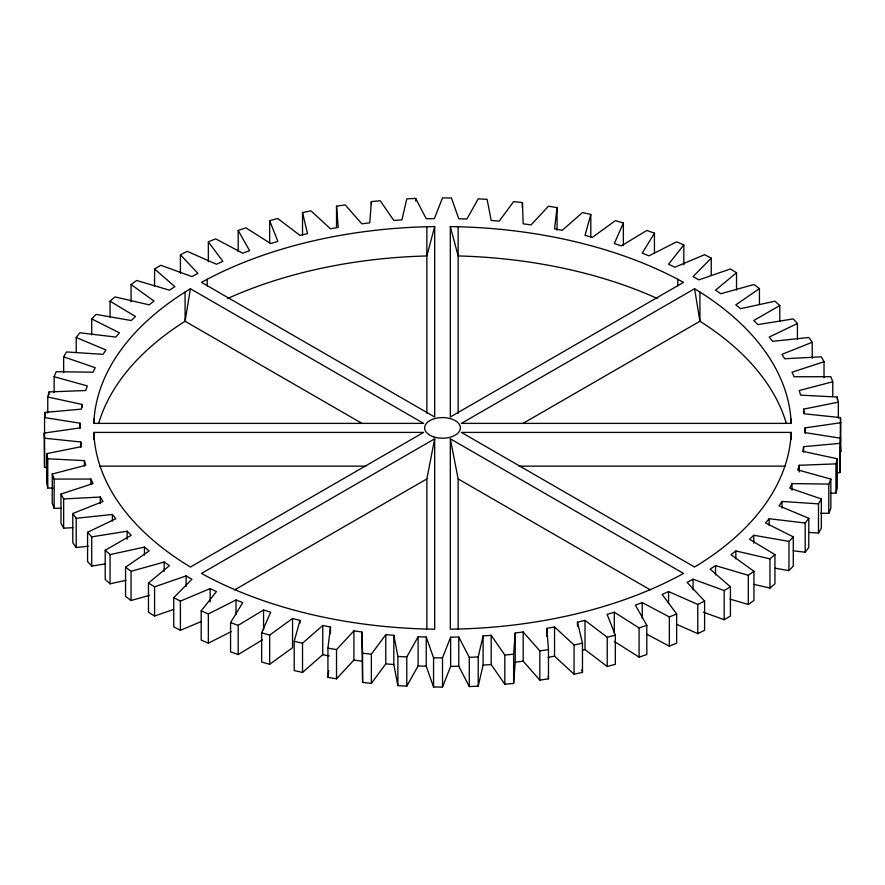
<?xml version="1.0" encoding="UTF-8"?>
<svg xmlns="http://www.w3.org/2000/svg" width="885" height="885" viewBox="0 0 885 885"><rect width="100%" height="100%" fill="white"/><g stroke="black" fill="none" stroke-linecap="round" stroke-linejoin="round"><path stroke-width="1.33" d="M791.124 439.159L791.168 432.411L461.395 432.411L694.581 567.042L699.924 563.745A348.756 201.36 0 0 0 790.913 436.936L791.168 432.411M557.063 230.2L557.063 207.632L548.479 206.194L531.088 224.912L523.179 223.816L522.404 202.588L513.632 201.603L499.217 221.139L491.175 220.453L487.104 199.357L478.21 198.837L466.893 219.037L458.762 218.772L451.438 197.975L442.5 197.908L434.369 218.617L426.238 218.772L415.707 198.428L406.79 198.837L401.901 219.878L393.825 220.453L380.185 200.74L371.368 201.603L369.775 222.821L361.821 223.816L345.172 204.877L336.521 206.194L338.225 227.412L330.459 228.806L310.934 210.818L302.526 212.577L307.515 233.607L299.993 235.41L277.757 218.495L269.659 220.686L277.89 241.384L270.688 243.563L245.908 227.865L238.187 230.465L249.592 250.654L242.755 253.187L215.641 238.85L208.351 241.837L222.854 261.341L216.438 264.228L187.211 251.351L180.407 254.703L197.875 273.388L191.934 276.596L160.827 265.268L154.576 268.963L174.876 286.663L169.455 290.169L136.71 280.501L131.057 284.505L154.023 301.088L149.167 304.849L115.05 296.929L110.05 301.199L135.494 316.52L131.245 320.525L96.034 314.396L91.719 318.91L119.442 332.86L115.824 337.074L79.816 332.782L76.21 337.506L105.979 349.962L103.036 354.343L66.508 351.942L63.643 356.832L95.237 367.695L92.991 372.209L56.22 371.7L54.14 376.722L87.294 385.904L85.745 390.517L49.051 391.922L47.757 397.022L82.194 404.456L81.376 409.135L45.046 412.421L44.549 417.576L80.015 423.196L79.915 427.897L44.25 433.053L44.549 467.424L47.237 467.7M557.063 207.632L554.541 228.806L562.252 230.31L582.474 212.577L590.804 214.447L585.007 235.41L592.452 237.302L615.341 220.686L623.35 222.976L614.312 243.563L621.436 245.831L646.813 230.465L654.435 233.164L642.244 253.187L648.982 255.82L676.649 241.837L683.817 244.913L668.562 264.228L674.868 267.204L704.593 254.703L711.252 258.143L693.066 276.596L698.885 279.87L730.424 268.963L736.53 272.735L715.545 290.169L720.832 293.743L753.943 284.505L759.441 288.576L735.833 304.849L740.546 308.688L774.95 301.199L779.796 305.535L753.755 320.525L757.848 324.585L793.281 318.91L797.429 323.49L769.176 337.074L772.616 341.322L808.79 337.506L812.22 342.274L781.964 354.343L784.73 358.757L821.357 356.832L824.024 361.755L792.009 372.209L794.088 376.744L830.86 376.722L832.752 381.767L799.255 390.517L800.615 395.152L837.243 397.022L838.349 402.144L803.624 409.135L804.255 413.815L840.451 417.576L840.75 422.731L805.084 427.897L804.985 432.599L840.451 438.219L839.953 472.579L837.254 472.822M94.087 418.859L93.832 423.384L423.605 423.384L190.419 288.753L185.076 292.05A348.756 201.36 0 0 0 94.087 418.859L94.087 422.842M44.25 433.053L44.549 438.219L80.745 441.98L81.376 446.659L46.651 453.651L47.757 458.773L84.385 460.642L85.745 465.278L52.248 474.028L54.14 479.073L90.912 479.05L92.991 483.586L60.976 494.04L63.643 498.963L100.27 497.038L103.036 501.452L72.78 513.521L76.21 518.289L112.384 514.473L115.824 518.721L87.571 532.305L91.719 536.874L127.152 531.21L131.245 535.259L105.204 550.26L110.05 554.596L144.454 547.107L149.167 550.935L125.559 567.219L131.057 571.29L164.167 562.052L169.455 565.626L148.47 583.06L154.576 586.832L186.115 575.914L191.934 579.199L173.748 597.652L180.407 601.092L210.132 588.591L216.438 591.556L201.183 610.882L208.351 613.958L236.018 599.975L242.755 602.596L230.565 622.631L238.187 625.33L263.564 609.964L270.688 612.232L261.65 632.819L269.659 635.109L292.548 618.493L299.993 620.385L294.196 641.348L294.196 670.553L302.526 672.423L302.526 643.218L322.748 625.485L330.459 626.989L327.937 648.163L327.937 677.368L336.521 678.806L336.521 649.59L353.911 630.883L361.821 631.978L362.596 682.412L371.368 683.397L371.368 654.181L385.783 634.656L393.825 635.33L393.825 664.547L397.896 685.643L406.79 686.163L406.79 656.958L418.107 636.758L426.238 637.023L426.238 666.228L433.562 687.025L442.5 687.092L442.5 657.887L450.631 637.178L458.762 637.023L458.762 666.228L469.293 686.572L478.21 686.163L478.21 656.958L483.099 635.917L491.175 635.33L491.175 664.547L504.815 684.26L513.632 683.397L513.632 654.181L515.225 632.974L523.179 631.978L539.828 650.906L539.828 680.122L548.479 678.806L548.479 649.59L546.775 628.383L554.541 626.989L574.066 644.977L574.066 674.182L582.474 672.423L582.474 643.218L577.485 622.177L585.007 620.385L607.243 637.288L615.341 635.109L607.11 614.411L614.312 612.232L639.092 627.93L646.813 625.33L635.408 605.141L642.244 602.596L669.359 616.945L676.649 613.958L662.146 594.443L668.562 591.556L697.789 604.444L704.593 601.092L687.125 582.407L693.066 579.199L724.173 590.516L730.424 586.832L710.124 569.132L715.545 565.626L748.29 575.294L753.943 571.29L730.977 554.707L735.833 550.935L769.95 558.866L774.95 554.596L749.506 539.264L753.755 535.259L788.966 541.399L793.281 536.874L765.558 522.935L769.176 518.721L805.184 523.013L808.79 518.289L779.021 505.833L781.964 501.452L818.492 503.853L821.357 498.963L789.763 488.1L792.009 483.586L828.78 484.095L830.86 479.073L797.706 469.891L799.255 465.278L835.949 463.873L837.243 458.773L802.806 451.339L803.624 446.659L839.953 443.363M513.632 683.397L515.225 662.179L515.225 632.974M839.953 472.579L840.451 417.576M327.937 677.368L328.722 670.753M190.419 288.753L185.076 321.255A348.756 201.36 0 0 0 98.666 423.373M426.858 629.279L426.858 478.918L434.679 438.805L201.481 573.436L207.201 576.522A348.756 201.36 0 0 0 426.858 629.047L434.679 629.202L434.679 438.805M478.21 686.163L483.099 665.122L483.099 635.917M830.506 493.288L835.949 493.078L837.243 487.978L837.243 458.773M434.679 226.593L434.679 416.99L201.481 282.359L207.201 279.273A348.756 201.36 0 0 1 426.858 226.748L434.679 226.593L426.858 255.953A348.756 201.36 0 0 0 227.511 298.555M442.5 687.092L450.631 666.383L450.631 637.178M820.605 513.189L828.78 513.3L830.86 508.278L830.86 479.073M406.79 686.163L418.107 665.962L418.107 636.758M809.023 532.438L818.492 533.058L821.357 528.168L821.357 498.963M371.368 683.397L385.783 663.861L385.783 634.656M793.181 550.791L805.184 552.218L808.79 547.494L808.79 518.289M336.521 678.806L353.911 660.088L353.911 630.883M775.426 568.247L788.966 570.604L793.281 566.09L793.281 536.874M302.526 672.423L322.748 654.69L322.748 625.485M754.197 584.421L769.95 588.071L774.95 583.801L774.95 554.596M261.65 632.819L261.65 662.024L269.659 664.314L292.548 647.698L292.548 618.493M729.959 599.079L748.29 604.499L753.943 600.495L753.943 571.29M230.565 622.631L230.565 651.836L238.187 654.535L262.414 639.866M703.431 612.177L724.173 619.732L730.424 616.037L730.424 586.832M694.581 288.753L461.395 423.384L791.168 423.384L790.913 418.859A348.756 201.36 0 0 0 699.924 292.05L694.581 288.753L699.924 321.255A348.756 201.36 0 0 1 786.334 423.373M234.658 589.875L426.858 478.918M523.245 423.262L699.924 321.255L699.924 292.05M201.183 610.882L201.183 640.087L208.351 643.163L231.206 631.613M677.091 624.522L697.789 633.649L704.593 630.297L704.593 601.092M173.748 597.652L173.748 626.857L180.407 630.297L201.459 621.447M646.957 634.302L669.359 646.15L676.649 643.163L676.649 613.958M148.47 583.06L148.47 612.265L154.576 616.037L173.504 609.488M614.312 641.437L639.092 657.135L646.813 654.535L646.813 625.33M125.559 567.219L125.559 596.424L131.057 600.495L149.598 595.328M582.496 650.187L585.007 649.59L607.243 666.505L615.341 664.314L615.341 635.109M105.204 550.26L105.204 579.465L110.05 583.801L125.924 580.35M574.066 644.977L582.474 643.218M548.069 657.356L554.541 656.194L574.066 674.182M87.571 532.305L87.571 561.51L91.719 566.09L105.348 563.9M539.828 650.906L548.479 649.59M515.225 662.179L523.179 661.183L539.828 680.122M72.78 513.521L72.78 542.726L76.21 547.494L88.268 546.222M491.175 635.33L504.815 655.055L513.632 654.181M483.099 665.122L491.175 664.547M60.976 494.04L60.976 523.245L63.643 528.168L73.145 527.67M458.762 637.023L469.293 657.356L478.21 656.958M450.631 666.383L458.762 666.228M93.832 432.411L423.605 432.411L190.419 567.042L185.076 563.745A348.756 201.36 0 0 1 94.087 436.936L93.832 432.411L93.876 439.159M99.618 466.141L366.069 466.141M518.931 466.141L785.382 466.141M52.248 474.028L52.248 503.233L54.14 508.278L60.943 508.278M426.238 637.023L433.562 657.82L442.5 657.887M450.321 226.593L458.142 226.748A348.756 201.36 0 0 1 677.799 279.273L683.519 282.359L450.321 416.99L450.321 226.593L458.142 255.953A348.756 201.36 0 0 1 657.489 298.555M418.107 665.962L426.238 666.228M46.651 453.651L46.651 482.856L47.757 487.978L53.177 488.255M393.825 635.33L397.896 656.438L406.79 656.958M385.783 663.861L393.825 664.547M361.821 631.978L362.596 653.207L371.368 654.181M353.911 660.088L361.821 661.183M327.937 648.163L336.521 649.59M322.748 654.69L329.176 655.94M294.196 641.348L302.526 643.218M450.321 438.805L683.519 573.436L677.799 576.522A348.756 201.36 0 0 1 458.142 629.047L450.321 629.202L450.321 438.805L458.142 478.918L458.142 629.279M361.755 423.262L185.076 321.255L185.076 292.05M458.142 478.918L650.342 589.875M581.843 669.79L582.474 672.423M548.269 676.151L548.479 678.806M840.451 446.781L840.75 451.947L840.75 422.731M838.349 402.144L838.349 418.074M837.243 397.022L837.243 399.677M835.949 463.873L835.949 493.078M832.752 381.767L832.752 396.369M828.78 484.095L828.78 513.3M824.024 361.755L824.024 377.685M818.492 503.853L818.492 533.058M812.22 342.274L812.22 358.204M805.184 523.013L805.184 552.218M805.084 427.897L805.084 433.207M803.624 409.135L803.624 413.118M803.624 446.659L803.624 451.969M799.255 465.278L799.255 471.915M797.429 323.49L797.429 339.42M792.009 483.586L792.009 490.224M790.913 418.859L790.913 422.842M790.913 436.936L790.913 439.591M788.966 541.399L788.966 570.604M781.964 501.452L781.964 508.09M779.796 305.535L779.796 321.465M769.95 558.866L769.95 588.071M769.176 518.721L769.176 525.358M759.441 288.576L759.441 304.506M753.755 535.259L753.755 543.224M748.29 575.294L748.29 604.499M736.53 272.735L736.53 289.992M735.833 550.935L735.833 558.911M724.173 590.516L724.173 619.732M715.545 565.626L715.545 574.918M711.252 258.143L711.252 275.401M697.789 604.444L697.789 633.649M693.066 579.199L693.066 589.819M683.817 244.913L683.817 264.825M677.799 279.273L677.799 285.91M669.359 616.945L669.359 646.15M668.562 591.556L668.562 603.504M654.435 233.164L654.435 253.077M642.244 602.596L642.244 618.526M639.092 627.93L639.092 657.135M623.35 222.976L623.35 245.543M614.312 612.232L614.312 633.472M607.243 637.288L607.243 666.505M590.804 214.447L590.804 237.014M585.007 620.385L585.007 649.59M577.485 622.177L577.485 626.171M554.541 626.989L554.541 656.194M546.775 628.383L546.775 636.348M523.179 631.978L523.179 661.183M522.404 202.588L522.404 207.898M504.815 655.055L504.815 684.26M469.293 657.356L469.293 686.572M458.142 226.748L458.142 413.218M433.562 657.82L433.562 687.025M426.858 226.748L426.858 413.218M415.707 198.428L415.707 201.083M397.896 656.438L397.896 685.643M371.368 201.603L371.368 204.258M362.596 653.207L362.596 682.412M336.521 206.194L336.521 227.445M330.459 626.989L330.459 633.627M302.526 212.577L302.526 235.144M299.993 620.385L299.993 623.04M269.659 220.686L269.659 243.253M269.659 635.109L269.659 664.314M263.564 609.964L263.564 629.877M238.187 230.465L238.187 251.705M238.187 625.33L238.187 654.535M236.018 599.975L236.018 614.577M210.132 588.591L210.132 601.866M208.351 241.837L208.351 261.75M208.351 613.958L208.351 643.163M207.201 279.273L207.201 285.91M186.115 575.914L186.115 586.534M180.407 254.703L180.407 273.288M180.407 601.092L180.407 630.297M164.167 562.052L164.167 571.345M154.576 268.963L154.576 286.22M154.576 586.832L154.576 616.037M144.454 547.107L144.454 555.072M131.057 284.505L131.057 301.763M131.057 571.29L131.057 600.495M127.152 531.21L127.152 539.175M112.384 514.473L112.384 521.11M110.05 301.199L110.05 317.129M110.05 554.596L110.05 583.801M100.27 497.038L100.27 503.676M94.087 436.936L94.087 439.591M91.719 318.91L91.719 334.84M91.719 536.874L91.719 566.09M90.912 479.05L90.912 484.36M84.385 460.642L84.385 465.952M82.194 404.456L82.194 407.111M80.745 441.98L80.745 447.29M80.015 423.196L80.015 428.506M76.21 337.506L76.21 352.108M76.21 518.289L76.21 547.494M63.643 356.832L63.643 372.762M63.643 498.963L63.643 528.168M54.14 376.722L54.14 392.652M54.14 479.073L54.14 508.278M49.051 391.922L49.051 394.577M47.757 397.022L47.757 412.952M47.757 458.773L47.757 487.978M45.046 412.421L45.046 416.404M44.549 417.576L44.549 467.424M433.562 436.836A17.888 10.321 0 0 0 460.388 427.897A17.888 10.321 0 0 0 433.562 418.959A17.888 10.321 0 0 0 433.562 436.836"/></g></svg>
